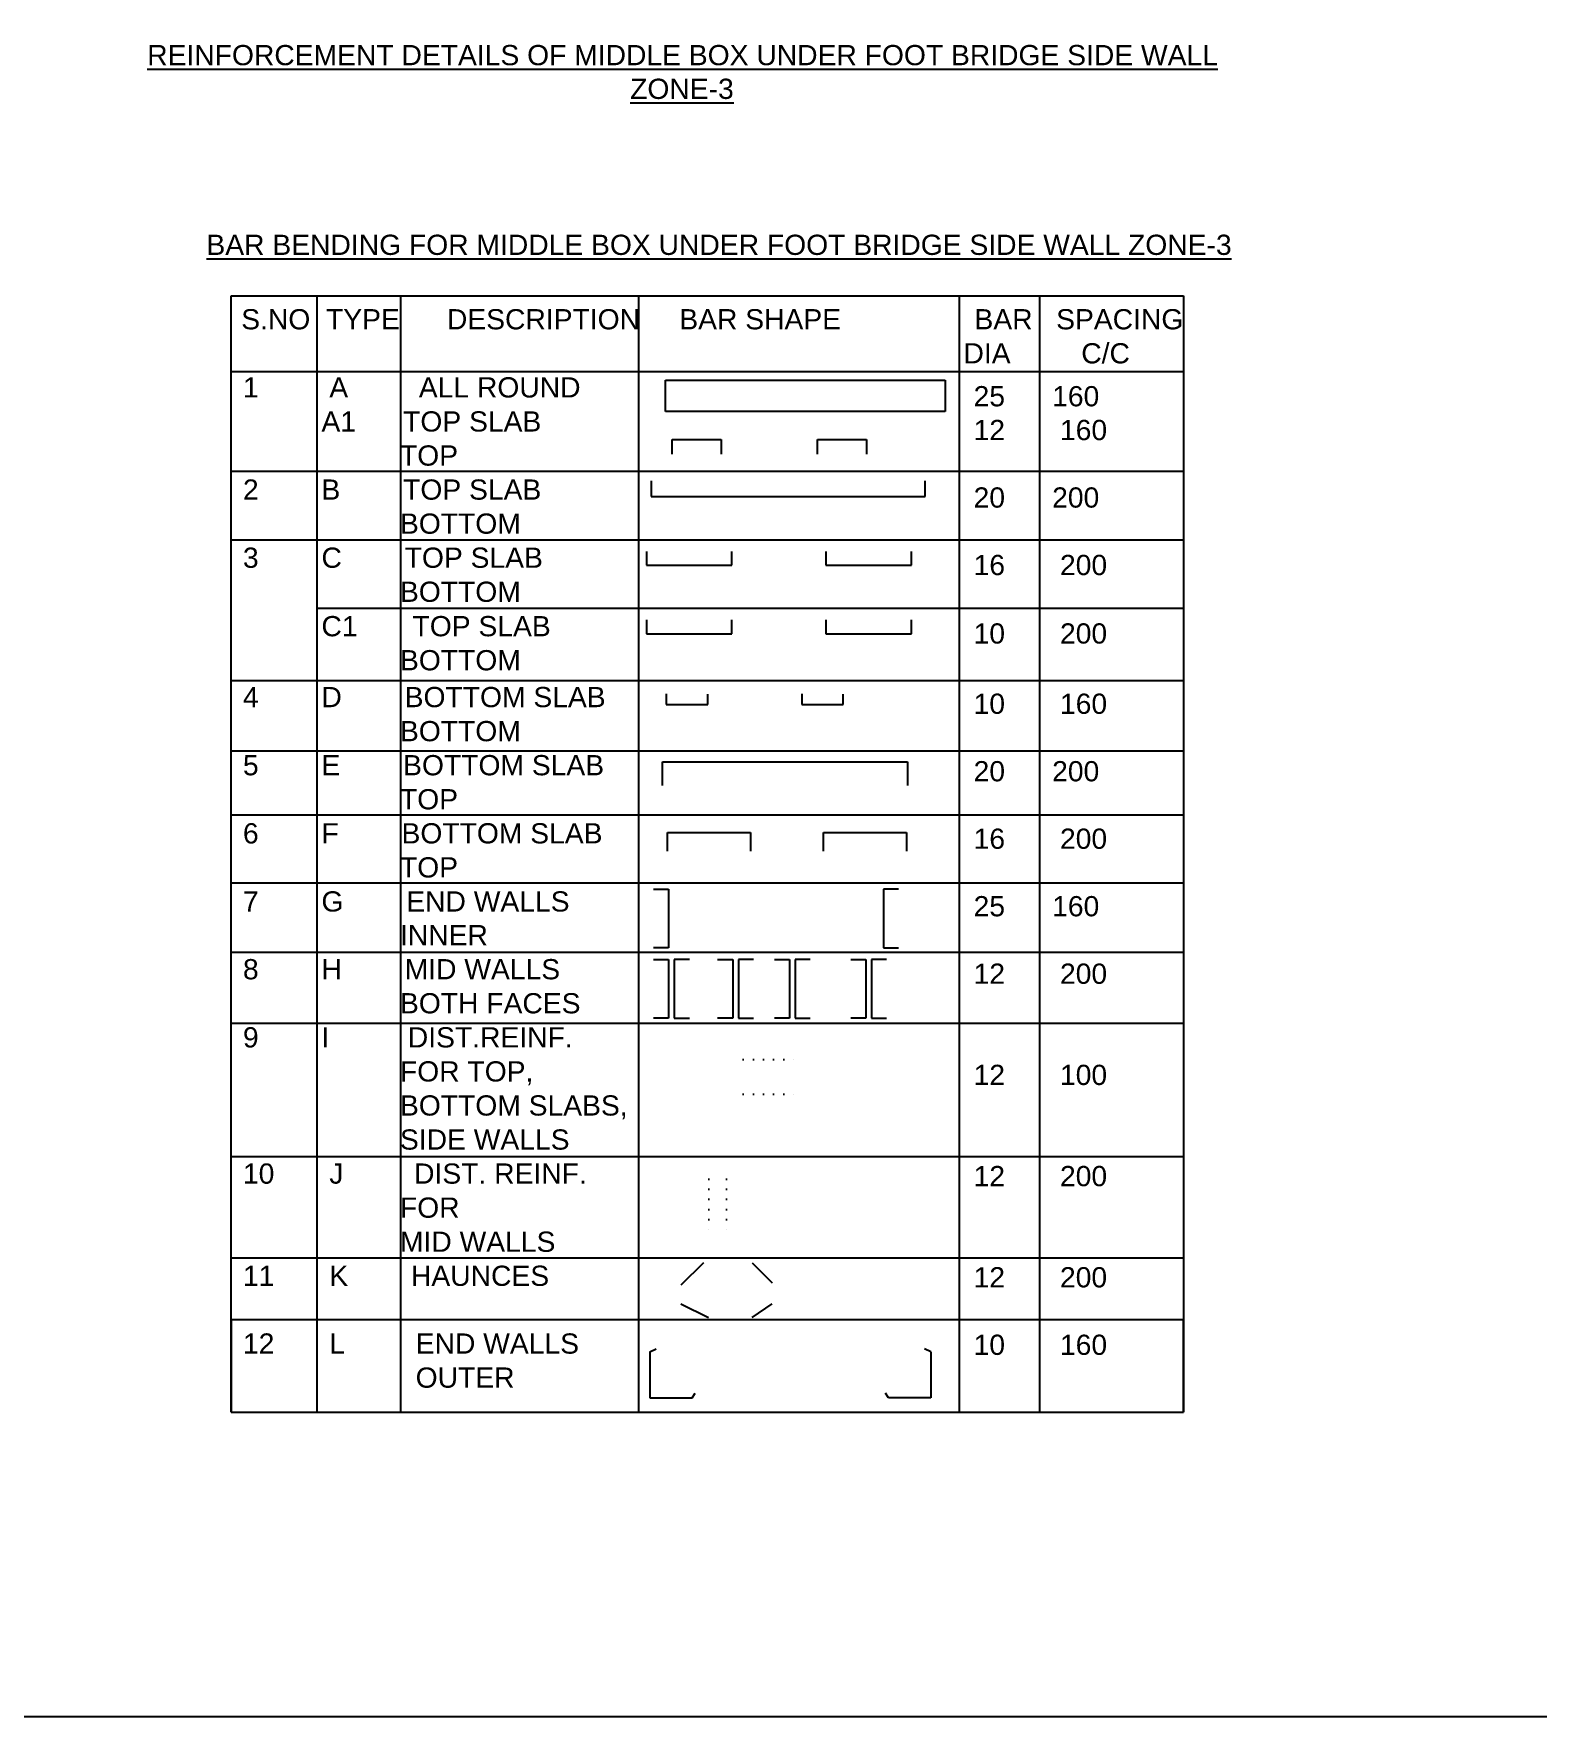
# Model space of a CAD drawing. Header units: millimetres. Extents: x 5124 to 2430164, y 2311 to 45642708.
# Drawn here: x 2360615 to 2382915, y 45591893 to 45616855 of the extents above; entities that cross this region are included whole.
import ezdxf

# ---------------------------------------------------------------- set-up
doc = ezdxf.new("R2010")
doc.units = ezdxf.units.MM
doc.header["$MEASUREMENT"] = 0
doc.linetypes.add('ACAD_ISO07W100', pattern=[3, 0, -3])
doc.layers.add('DRAWING', color=7, linetype='Continuous')
doc.layers.add('TEXT', color=7, linetype='Continuous')
doc.styles.get("Standard").update_dxf_attribs({"font": 'arial.ttf', "height": 280})

msp = doc.modelspace()

# ---------------------------------------------------------------- linework, layer by layer
at = {"layer": 'DRAWING'}
msp.add_lwpolyline([(2398937.7, 45642707.7), (2326979.3, 45642707.7), (2326979.3, 45591892.6), (2398937.7, 45591892.6)], close=True, dxfattribs=at)
at = {"layer": 'TEXT'}
for p, q in [((2363544.2, 45612964.3), (2377667.8, 45612964.3)), ((2363544.2, 45596407.2), (2363544.2, 45612964.3)), ((2364815.4, 45612964.3), (2364815.4, 45596407.2)), ((2366053.5, 45612964.3), (2366053.5, 45596407.2)), ((2369586.3, 45612964.3), (2369586.3, 45596407.2)), ((2374339.7, 45612964.3), (2374339.7, 45596407.2)), ((2375532, 45612964.3), (2375532, 45596407.2)), ((2377667.8, 45612964.3), (2377667.8, 45596407.2)), ((2377667.8, 45611838.3), (2363544.2, 45611838.3)), ((2369984.9, 45611714.7), (2374133.1, 45611714.7)), ((2369984.9, 45611252.3), (2369984.9, 45611714.7)), ((2374133.1, 45611714.7), (2374133.1, 45611252.3)), ((2374133.1, 45611252.3), (2369984.9, 45611252.3)), ((2370082.5, 45610616.4), (2370082.5, 45610834.1)), ((2370082.5, 45610834.1), (2370810, 45610834.1)), ((2370810, 45610834.1), (2370810, 45610616.4)), ((2372239.1, 45610616.4), (2372239.1, 45610834.1)), ((2372239.1, 45610834.1), (2372966.6, 45610834.1)), ((2372966.6, 45610834.1), (2372966.6, 45610616.4)), ((2377667.8, 45610361.3), (2363544.2, 45610361.3)), ((2369770.5, 45610221.7), (2369770.5, 45609990.1)), ((2373836.2, 45609990.1), (2373836.2, 45610221.7)), ((2369770.5, 45609990.1), (2373836.2, 45609990.1)), ((2377667.8, 45609341.9), (2363544.2, 45609341.9)), ((2369701.4, 45609174.4), (2369701.4, 45608969.1)), ((2370968.8, 45608969.1), (2370968.8, 45609174.4)), ((2372364.6, 45609174.4), (2372364.6, 45608969.1)), ((2373631.9, 45608969.1), (2373631.9, 45609174.4)), ((2369701.4, 45608969.1), (2370968.8, 45608969.1)), ((2372364.6, 45608969.1), (2373631.9, 45608969.1)), ((2377667.8, 45608326.1), (2364815.4, 45608326.1)), ((2369701.4, 45608158.6), (2369701.4, 45607953.3)), ((2370968.8, 45607953.3), (2370968.8, 45608158.6)), ((2372364.6, 45608158.6), (2372364.6, 45607953.3)), ((2373631.9, 45607953.3), (2373631.9, 45608158.6)), ((2369701.4, 45607953.3), (2370968.8, 45607953.3)), ((2372364.6, 45607953.3), (2373631.9, 45607953.3)), ((2377667.8, 45607253.3), (2363544.2, 45607253.3)), ((2369997.1, 45607062.1), (2369997.1, 45606903.8)), ((2370612.1, 45606903.8), (2370612.1, 45607055.8)), ((2372006.8, 45607062.1), (2372006.8, 45606903.8)), ((2372621.7, 45606903.8), (2372621.7, 45607055.8)), ((2369997.1, 45606903.8), (2370612.1, 45606903.8)), ((2372006.8, 45606903.8), (2372621.7, 45606903.8)), ((2377667.8, 45606212.1), (2363544.2, 45606212.1)), ((2369941.1, 45605704.1), (2369941.1, 45606051.9)), ((2369941.1, 45606051.9), (2373572.3, 45606051.9)), ((2373572.3, 45606051.9), (2373572.3, 45605704.1)), ((2377667.8, 45605259.5), (2363544.2, 45605259.5)), ((2370017.4, 45604727), (2370017.4, 45605005.5)), ((2370017.4, 45605005.5), (2371244.1, 45605005.5)), ((2371244.1, 45605005.5), (2371244.1, 45604727)), ((2372330.2, 45604727), (2372330.2, 45605005.5)), ((2372330.2, 45605005.5), (2373557, 45605005.5)), ((2373557, 45605005.5), (2373557, 45604727)), ((2377667.8, 45604253), (2363544.2, 45604253)), ((2369806.4, 45604163), (2370030.7, 45604163)), ((2370030.7, 45604163), (2370030.7, 45603293.6)), ((2373442.3, 45604163), (2373217.9, 45604163)), ((2373217.9, 45604163), (2373217.9, 45603293.6)), ((2370030.7, 45603293.6), (2369806.4, 45603293.6)), ((2373217.9, 45603293.6), (2373442.3, 45603293.6)), ((2377667.8, 45603224.9), (2363544.2, 45603224.9)), ((2369806.4, 45603119.9), (2370030.7, 45603119.9)), ((2370030.7, 45603119.9), (2370030.7, 45602250.5)), ((2370339.1, 45603119.9), (2370114.8, 45603119.9)), ((2370114.8, 45603119.9), (2370114.8, 45602250.5)), ((2370757.4, 45603119.9), (2370981.7, 45603119.9)), ((2370981.7, 45603119.9), (2370981.7, 45602250.5)), ((2371290.1, 45603119.9), (2371065.8, 45603119.9)), ((2371065.8, 45603119.9), (2371065.8, 45602250.5)), ((2371599.7, 45603119.9), (2371824, 45603119.9)), ((2371824, 45603119.9), (2371824, 45602250.5)), ((2372132.4, 45603119.9), (2371908.1, 45603119.9)), ((2371908.1, 45603119.9), (2371908.1, 45602250.5)), ((2372731.4, 45603119.9), (2372955.7, 45603119.9)), ((2372955.7, 45603119.9), (2372955.7, 45602250.5)), ((2373264.1, 45603119.9), (2373039.8, 45603119.9)), ((2373039.8, 45603119.9), (2373039.8, 45602250.5)), ((2377667.8, 45602169.6), (2363544.2, 45602169.6)), ((2370030.7, 45602250.5), (2369806.4, 45602250.5)), ((2370114.8, 45602250.5), (2370339.1, 45602250.5)), ((2370981.7, 45602250.5), (2370757.4, 45602250.5)), ((2371065.8, 45602250.5), (2371290.1, 45602250.5)), ((2371824, 45602250.5), (2371599.7, 45602250.5)), ((2371908.1, 45602250.5), (2372132.4, 45602250.5)), ((2372955.7, 45602250.5), (2372731.4, 45602250.5)), ((2373039.8, 45602250.5), (2373264.1, 45602250.5)), ((2377667.8, 45600191.1), (2363544.2, 45600191.1)), ((2377667.8, 45598688.9), (2363544.2, 45598688.9)), ((2370549.2, 45598618.2), (2370215, 45598287.8)), ((2371269.2, 45598618.2), (2371566.7, 45598325.5)), ((2370215, 45598010), (2370624.6, 45597808)), ((2371269.2, 45597808), (2371566.7, 45598010)), ((2377667.8, 45597774.2), (2363544.2, 45597774.2)), ((2363544.2, 45597774.2), (2363544.2, 45596407.2)), ((2377667.8, 45596407.2), (2377667.8, 45597774.2)), ((2369751.8, 45597299.5), (2369846.5, 45597345.8)), ((2369751.8, 45597299.5), (2369751.8, 45596616.5)), ((2373922.2, 45597299.5), (2373827.5, 45597345.8)), ((2373922.2, 45597299.5), (2373922.2, 45596616.5)), ((2369751.8, 45596616.5), (2370383, 45596616.5)), ((2370383, 45596616.5), (2370427.7, 45596687.5)), ((2373291.1, 45596616.5), (2373246.3, 45596687.5)), ((2373922.2, 45596616.5), (2373291.1, 45596616.5)), ((2363544.2, 45596407.2), (2377667.8, 45596407.2))]:
    msp.add_line(p, q, dxfattribs=at)
at = {"layer": 'TEXT', "linetype": 'ACAD_ISO07W100', "ltscale": 50}
for p, q in [((2371138.9, 45601635.8), (2371989.9, 45601635.8)), ((2371138.9, 45601124), (2371989.9, 45601124)), ((2370627.8, 45599862.8), (2370627.8, 45599011.9)), ((2370892.4, 45599862.8), (2370892.4, 45599011.9))]:
    msp.add_line(p, q, dxfattribs=at)

# ---------------------------------------------------------------- texts
at = {"layer": 'TEXT'}
for s, p in [('S.NO  TYPE      DESCRIPTION     BAR SHAPE                 BAR   SPACING', (2363693.6, 45612468.6)), ('                                                                                        DIA         C/C', (2364159.4, 45611963.3)), ('          1         A         ALL ROUND', (2362554.7, 45611458)), ('          25      160', (2373390.2, 45611326.7)), ('                    A1      TOP SLAB', (2362554.7, 45610952.7)), ('          12       160', (2373390.2, 45610825.5)), ('                              TOP', (2362554.7, 45610447.3)), ('          2        B        TOP SLAB', (2362554.7, 45609942)), ('          20      200', (2373390.2, 45609824.2)), ('                              BOTTOM', (2362554.7, 45609436.7)), ('          3        C        TOP SLAB', (2362554.7, 45608931.4)), ('          16       200', (2373390.2, 45608823)), ('                              BOTTOM', (2362554.7, 45608426.1)), ('                    C1       TOP SLAB', (2362554.7, 45607915.6)), ('          10       200', (2373390.2, 45607807.3)), ('                              BOTTOM', (2362554.7, 45607410.3)), ('          4        D        BOTTOM SLAB', (2362554.7, 45606863.7)), ('          10       160', (2373390.2, 45606764.8)), ('                              BOTTOM', (2362554.7, 45606358.4)), ('          5        E        BOTTOM SLAB', (2362554.7, 45605853.1)), ('          20      200', (2373390.2, 45605763.5)), ('                              TOP', (2362554.7, 45605347.8)), ('          6        F        BOTTOM SLAB', (2362554.7, 45604842.4)), ('          16       200', (2373390.2, 45604762.3)), ('                              TOP', (2362554.7, 45604337.1)), ('          7        G        END WALLS', (2362554.7, 45603831.8)), ('          25      160', (2373390.2, 45603761.1)), ('                              INNER', (2362554.7, 45603331.8)), ('          8        H        MID WALLS', (2362554.7, 45602826.5)), ('          12       200', (2373390.2, 45602759.9)), ('                              BOTH FACES', (2362554.7, 45602321.2)), ('          9        I          DIST.REINF.', (2362554.7, 45601815.8)), ('                              FOR TOP,', (2362554.7, 45601310.5)), ('          12       100', (2373390.2, 45601258.6)), ('                              BOTTOM SLABS,', (2362554.7, 45600805.2)), ('                              SIDE WALLS', (2362554.7, 45600299.9)), ('          10       J         DIST. REINF.', (2362554.7, 45599794.6)), ('          12       200', (2373390.2, 45599757.4)), ('                              FOR', (2362554.7, 45599289.2)), ('                              MID WALLS', (2362554.7, 45598783.9)), ('          11       K        HAUNCES', (2362554.7, 45598278.6)), ('          12       200', (2373390.2, 45598256.2)), ('          12       L         END WALLS', (2362554.7, 45597273.3)), ('          10       160', (2373390.2, 45597254.9)), ('                                OUTER', (2362554.7, 45596768))]:
    msp.add_text(s, height=300, dxfattribs=at).set_placement(p)
at = {"layer": 'TEXT', "char_height": 300, "attachment_point": 1}
for s, insert, width in [('\\pi778.26;{\\LREINFORCEMENT DETAILS OF MIDDLE BOX UNDER FOOT BRIDGE SIDE WALL\\P\\pi7940.2;ZONE-3}', (2361520.6, 45616687.2), 17389.799), ('\\pi1.5;{\\L BAR BENDING FOR MIDDLE BOX UNDER FOOT BRIDGE SIDE WALL ZONE-3}', (2363059.4, 45613873), 15306.479)]:
    msp.add_mtext(s, dxfattribs=dict(at, insert=insert, width=width))

doc.saveas('drawing.dxf')
